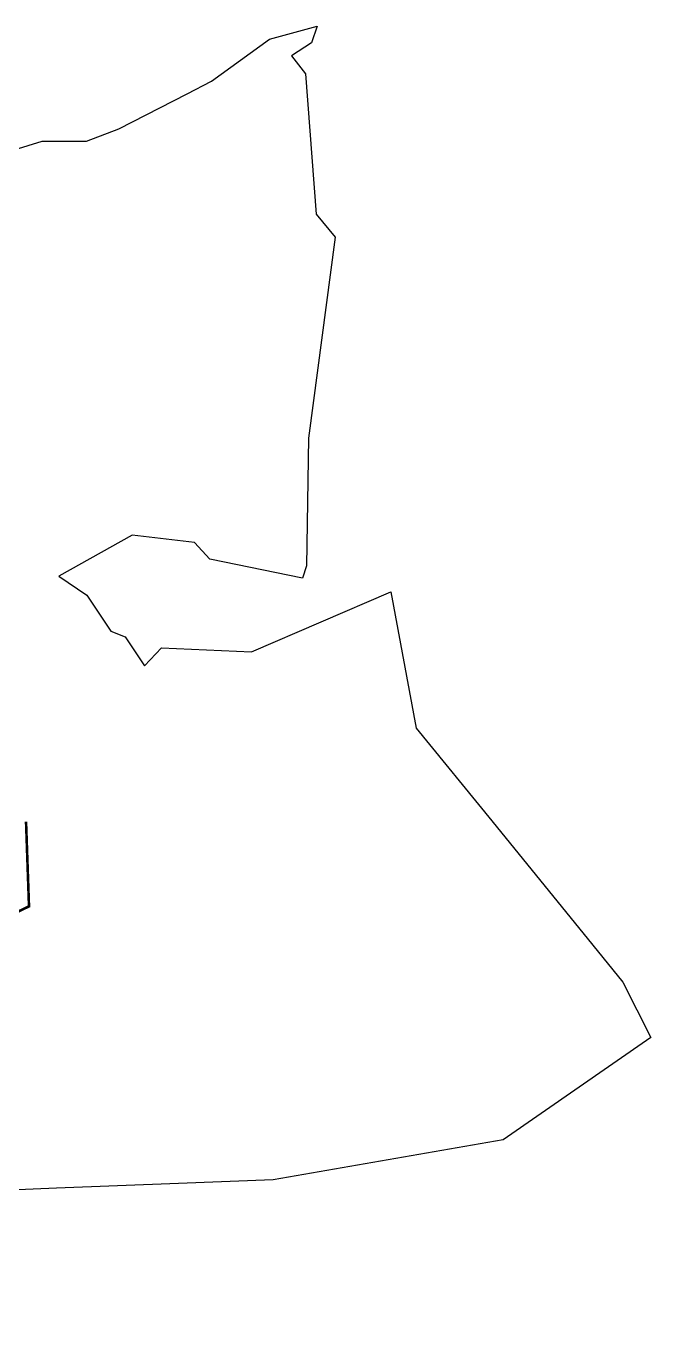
# Model space of a CAD drawing. Header units: metres. Extents: x 311160 to 314767, y 1912094 to 1914642.
# Drawn here: x 313565 to 314767, y 1912108 to 1914642 of the extents above; entities that cross this region are included whole.
import ezdxf

# ---------------------------------------------------------------- set-up
doc = ezdxf.new("R2010")
doc.units = ezdxf.units.M
doc.linetypes.add('DASHED2', pattern=[0.375, 0.25, -0.125])
doc.layers.add('FERRY ROUTE', color=5, linetype='Continuous')

msp = doc.modelspace()

# ---------------------------------------------------------------- linework, layer by layer
at = {"color": 6, "flags": 128}
msp.add_lwpolyline([(313541.3, 1914404.2), (313595.7, 1914420.9), (313680.6, 1914420.6), (313743.3, 1914444.3), (313874.9, 1914511.9), (313921.8, 1914536.1), (314033.3, 1914616.8), (314125.2, 1914641.8), (314114.3, 1914610), (314075.6, 1914584.7), (314102.5, 1914550.6), (314123.1, 1914280.4), (314160.1, 1914236), (314108.6, 1913849.4), (314104.3, 1913603.7), (314096.6, 1913579.9), (313918.4, 1913616.6), (313888.8, 1913648.5), (313769.1, 1913662.2), (313627.8, 1913583.4), (313681.3, 1913546.9), (313727.6, 1913478), (313755.5, 1913466.5), (313792.3, 1913411.1), (313825.1, 1913445.8), (313998.9, 1913438), (314266.9, 1913553.4), (314315.9, 1913291.3), (314461.4, 1913112.4), (314655.9, 1912873.5), (314713.8, 1912802.3), (314767.5, 1912695.6), (314483.6, 1912498.8), (314040.3, 1912421.8), (313858.2, 1912414.8), (313622.9, 1912405.7), (313412.5, 1912396.4)], dxfattribs=at)
at = {"layer": 'FERRY ROUTE', "linetype": 'DASHED2', "ltscale": 200, "const_width": 5}
msp.add_lwpolyline([(313564.4, 1913111.2), (313570.1, 1912948.1), (313260.6, 1912798.5), (312957.9, 1912651.4), (312384.5, 1912373.7), (311955.2, 1912170.8), (311949.2, 1912149.9), (311949.3, 1912133.4), (311953.6, 1912120.2), (311960.2, 1912110.8)], dxfattribs=at)

doc.saveas('drawing.dxf')
